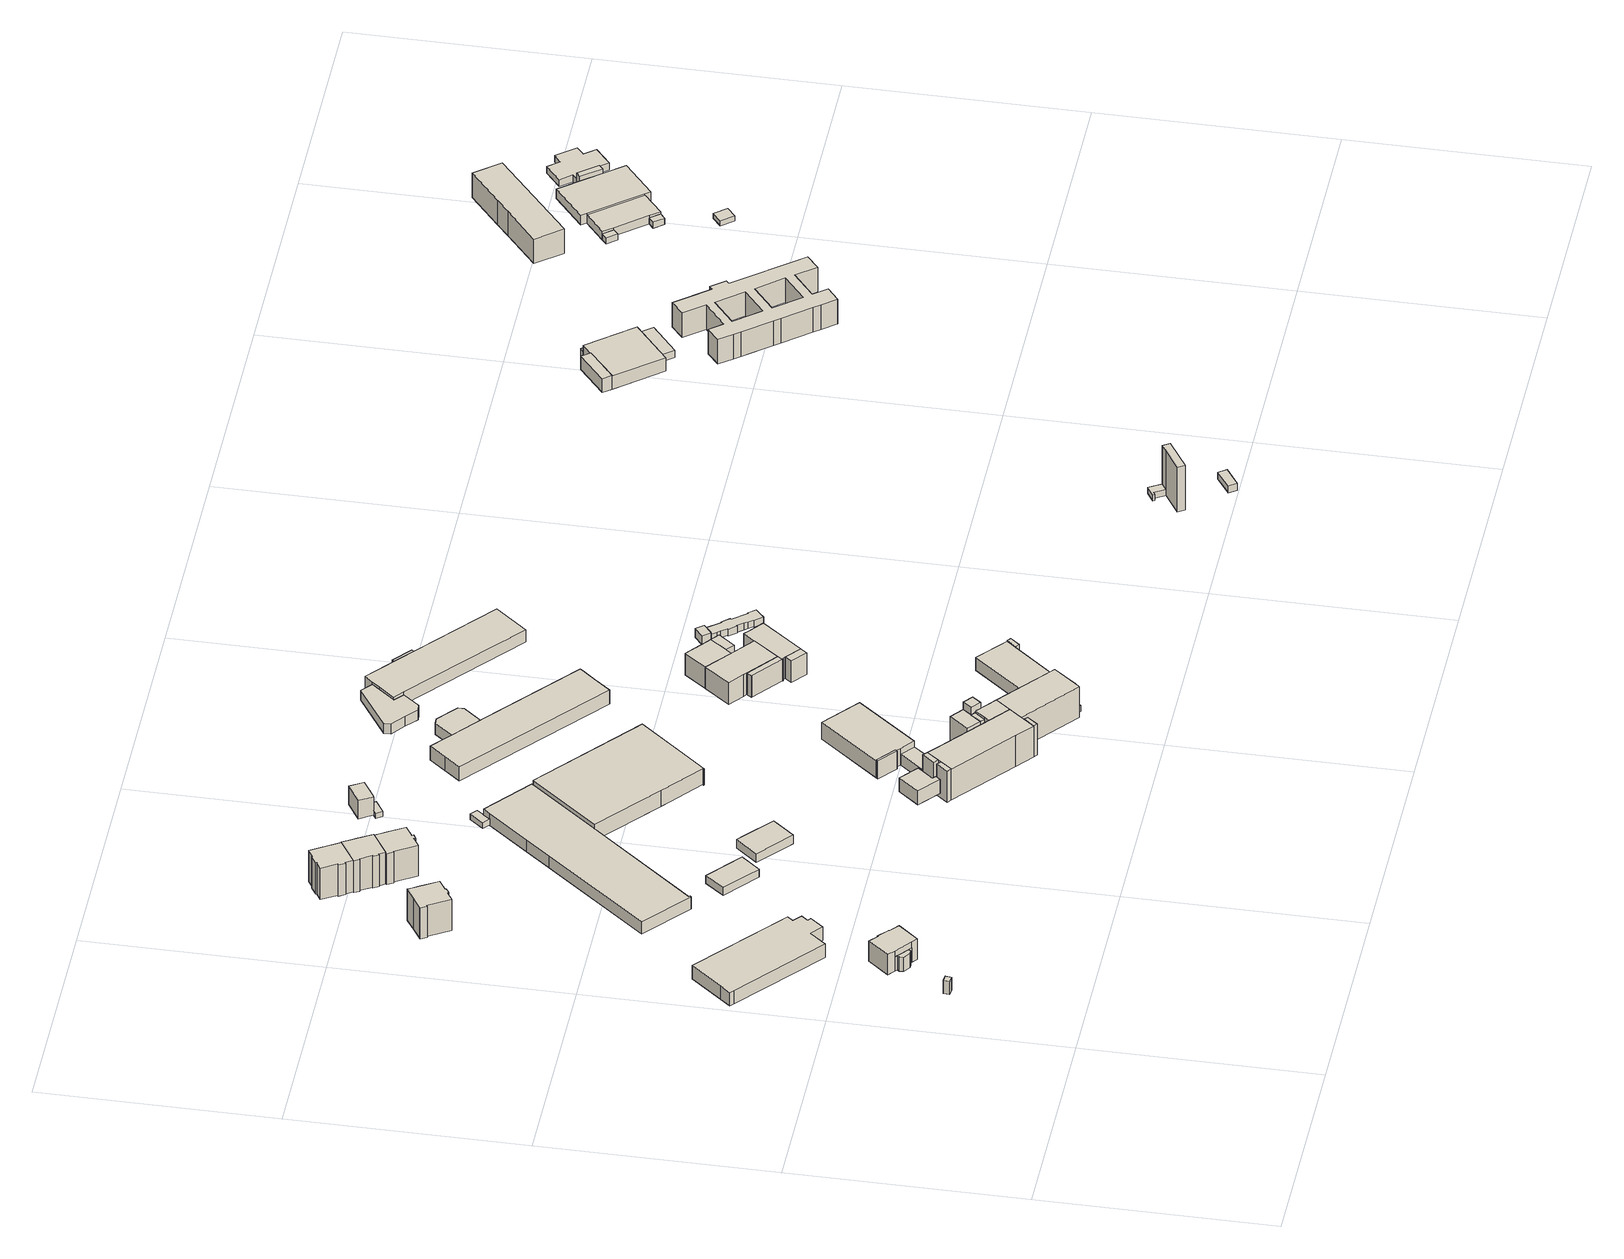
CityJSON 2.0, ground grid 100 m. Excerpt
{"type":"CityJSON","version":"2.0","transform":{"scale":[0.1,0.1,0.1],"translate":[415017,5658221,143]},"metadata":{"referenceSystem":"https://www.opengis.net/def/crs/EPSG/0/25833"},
"CityObjects":{
"building1":{"type":"Building","attributes":{"Dachtyp_tdc":"tdcPolyFlatRoof","Gemeindeschluessel":14612000,"Dachneigung":0,"QualitaetDacherkennung":16,"Geometrietyp2DReferenz":"3000","measuredHeight":6.39,"function":"31001_9998","roofType":"1000"},"geometry":[{"type":"Solid","lod":"1","boundaries":[[[[0,1,2,3]],[[4,5,6,7]],[[3,5,4,0]],[[2,6,5,3]],[[1,7,6,2]],[[0,4,7,1]]]]}]},
"building2":{"type":"Building","attributes":{"Gemeindeschluessel":14612000,"Geometrietyp2DReferenz":"3000","function":"31001_9998","roofType":"9999"},"children":["building2-1","building2-2"]},
"building2-1":{"type":"BuildingPart","attributes":{"Dachtyp_tdc":"tdcPolyFlatRoof","Dachneigung":0,"QualitaetDacherkennung":45,"Geometrietyp2DReferenz":"3000","measuredHeight":7.05,"roofType":"1000"},"parents":["building2"],"geometry":[{"type":"Solid","lod":"1","boundaries":[[[[8,9,10,11,12,13,14,15]],[[16,17,18,19,20,21,22,23]],[[15,17,16,8]],[[14,18,17,15]],[[13,19,18,14]],[[12,20,19,13]],[[11,21,20,12]],[[10,22,21,11]],[[9,23,22,10]],[[8,16,23,9]]]]}]},
"building2-2":{"type":"BuildingPart","attributes":{"Dachtyp_tdc":"tdcHipRoof","Dachneigung":48.09,"QualitaetDacherkennung":56,"Geometrietyp2DReferenz":"3000","measuredHeight":13.43,"roofType":"3200"},"parents":["building2"],"geometry":[{"type":"Solid","lod":"1","boundaries":[[[[24,25,26,27,28,29,30,31,32,33,34,35]],[[36,37,38,39,40,41,19,18,42,43,44,45]],[[35,37,36,24]],[[34,38,37,35]],[[33,39,38,34]],[[32,40,39,33]],[[31,41,40,32]],[[30,19,41,31]],[[29,18,19,30]],[[28,42,18,29]],[[27,43,42,28]],[[26,44,43,27]],[[25,45,44,26]],[[24,36,45,25]]]]}]},
"building3":{"type":"Building","attributes":{"Dachtyp_tdc":"tdcPolyFlatRoof","Gemeindeschluessel":14612000,"Dachneigung":5.05,"QualitaetDacherkennung":90,"Geometrietyp2DReferenz":"3000","measuredHeight":7.64,"function":"31001_2000","roofType":"2100"},"geometry":[{"type":"Solid","lod":"1","boundaries":[[[[46,47,48,49,50,51,52,53,54,55,56,57]],[[58,59,60,61,62,63,64,65,66,67,68,69]],[[57,59,58,46]],[[56,60,59,57]],[[55,61,60,56]],[[54,62,61,55]],[[53,63,62,54]],[[52,64,63,53]],[[51,65,64,52]],[[50,66,65,51]],[[49,67,66,50]],[[48,68,67,49]],[[47,69,68,48]],[[46,58,69,47]]]]}]},
"building4":{"type":"Building","attributes":{"Dachtyp_tdc":"tdcFreeFormRoof","Gemeindeschluessel":14612000,"Dachneigung":43.77,"QualitaetDacherkennung":58,"Geometrietyp2DReferenz":"3000","measuredHeight":18.74,"function":"31001_9998","roofType":"5000"},"geometry":[{"type":"Solid","lod":"1","boundaries":[[[[70,71,72,73,74,75,76,77,78,79,80,81,82,83,84]],[[85,86,87,88,89,90,91,92,93,94,95,96,97,98,99]],[[84,86,85,70]],[[83,87,86,84]],[[82,88,87,83]],[[81,89,88,82]],[[80,90,89,81]],[[79,91,90,80]],[[78,92,91,79]],[[77,93,92,78]],[[76,94,93,77]],[[75,95,94,76]],[[74,96,95,75]],[[73,97,96,74]],[[72,98,97,73]],[[71,99,98,72]],[[70,85,99,71]]]]}]},
"building5":{"type":"Building","attributes":{"Dachtyp_tdc":"tdcPolyFlatRoof","Gemeindeschluessel":14612000,"Dachneigung":0,"QualitaetDacherkennung":76,"Geometrietyp2DReferenz":"3000","measuredHeight":3.96,"function":"31001_2000","roofType":"1000"},"geometry":[{"type":"Solid","lod":"1","boundaries":[[[[100,101,102,103]],[[104,105,106,107]],[[103,105,104,100]],[[102,106,105,103]],[[101,107,106,102]],[[100,104,107,101]]]]}]},
"building6":{"type":"Building","attributes":{"Dachtyp_tdc":"tdcFreeFormRoof","Gemeindeschluessel":14612000,"Dachneigung":44.16,"QualitaetDacherkennung":63,"Geometrietyp2DReferenz":"3000","measuredHeight":18.81,"function":"31001_9998","roofType":"5000"},"geometry":[{"type":"Solid","lod":"1","boundaries":[[[[108,109,110,111,112,113,114,115,116,117,118,119,120]],[[121,122,123,124,125,126,127,128,129,130,131,132,133]],[[120,122,121,108]],[[119,123,122,120]],[[118,124,123,119]],[[117,125,124,118]],[[116,126,125,117]],[[115,127,126,116]],[[114,128,127,115]],[[113,129,128,114]],[[112,130,129,113]],[[111,131,130,112]],[[110,132,131,111]],[[109,133,132,110]],[[108,121,133,109]]]]}]},
"building7":{"type":"Building","attributes":{"Dachtyp_tdc":"tdcFreeFormRoof","Gemeindeschluessel":14612000,"Dachneigung":42.45,"QualitaetDacherkennung":50,"Geometrietyp2DReferenz":"3000","measuredHeight":18.83,"function":"31001_9998","roofType":"5000"},"geometry":[{"type":"Solid","lod":"1","boundaries":[[[[134,135,136,137,138,139,140,141,142,143,144,145,146,147,148]],[[149,150,151,152,153,154,132,131,130,155,156,157,158,159,160]],[[148,150,149,134]],[[147,151,150,148]],[[146,152,151,147]],[[145,153,152,146]],[[144,154,153,145]],[[143,132,154,144]],[[142,131,132,143]],[[141,130,131,142]],[[140,155,130,141]],[[139,156,155,140]],[[138,157,156,139]],[[137,158,157,138]],[[136,159,158,137]],[[135,160,159,136]],[[134,149,160,135]]]]}]},
"building8":{"type":"Building","attributes":{"Dachtyp_tdc":"tdcHipAndGableRoof","Gemeindeschluessel":14612000,"Dachneigung":45.05,"QualitaetDacherkennung":59,"Geometrietyp2DReferenz":"3000","measuredHeight":18.77,"function":"31001_9998","roofType":"5000"},"geometry":[{"type":"Solid","lod":"1","boundaries":[[[[161,162,163,164,165,166,167,168,169,170,171,172,173,174,175]],[[176,177,178,179,180,181,182,183,184,185,186,187,188,189,190]],[[175,177,176,161]],[[174,178,177,175]],[[173,179,178,174]],[[172,180,179,173]],[[171,181,180,172]],[[170,182,181,171]],[[169,183,182,170]],[[168,184,183,169]],[[167,185,184,168]],[[166,186,185,167]],[[165,187,186,166]],[[164,188,187,165]],[[163,189,188,164]],[[162,190,189,163]],[[161,176,190,162]]]]}]},
"building9":{"type":"Building","attributes":{"Dachtyp_tdc":"tdcPolyFlatRoof","Gemeindeschluessel":14612000,"Dachneigung":0,"QualitaetDacherkennung":48,"Geometrietyp2DReferenz":"3000","measuredHeight":6.03,"function":"31001_2000","roofType":"1000"},"geometry":[{"type":"Solid","lod":"1","boundaries":[[[[191,192,193,194,195,196,197,198,199,200,201]],[[202,203,204,205,206,207,208,209,210,211,212]],[[201,203,202,191]],[[200,204,203,201]],[[199,205,204,200]],[[198,206,205,199]],[[197,207,206,198]],[[196,208,207,197]],[[195,209,208,196]],[[194,210,209,195]],[[193,211,210,194]],[[192,212,211,193]],[[191,202,212,192]]]]}]},
"building10":{"type":"Building","attributes":{"Dachtyp_tdc":"tdcPolyFlatRoof","Gemeindeschluessel":14612000,"Dachneigung":0,"QualitaetDacherkennung":58,"Geometrietyp2DReferenz":"3000","measuredHeight":4.24,"function":"31001_2000","roofType":"1000"},"geometry":[{"type":"Solid","lod":"1","boundaries":[[[[213,214,215,216,217,218]],[[219,220,221,222,223,224]],[[218,220,219,213]],[[217,221,220,218]],[[216,222,221,217]],[[215,223,222,216]],[[214,224,223,215]],[[213,219,224,214]]]]}]},
"building11":{"type":"Building","attributes":{"Dachtyp_tdc":"tdcPolyFlatRoof","Gemeindeschluessel":14612000,"Dachneigung":4.03,"QualitaetDacherkennung":62,"Geometrietyp2DReferenz":"3000","measuredHeight":2.98,"function":"31001_2000","roofType":"2100"},"geometry":[{"type":"Solid","lod":"1","boundaries":[[[[225,226,227,228,229]],[[230,231,232,233,234]],[[229,231,230,225]],[[228,232,231,229]],[[227,233,232,228]],[[226,234,233,227]],[[225,230,234,226]]]]}]},
"building12":{"type":"Building","attributes":{"name":"Förderzentrum Prof. Dr. Rainer Fetscher","Dachtyp_tdc":"tdcPolyFlatRoof","Gemeindeschluessel":14612000,"Dachneigung":0,"QualitaetDacherkennung":78,"Geometrietyp2DReferenz":"3000","measuredHeight":6.88,"function":"31001_3021","roofType":"1000"},"geometry":[{"type":"Solid","lod":"1","boundaries":[[[[235,236,237,238,239,240,241]],[[242,243,244,245,246,247,248]],[[241,243,242,235]],[[240,244,243,241]],[[239,245,244,240]],[[238,246,245,239]],[[237,247,246,238]],[[236,248,247,237]],[[235,242,248,236]]]]}]},
"building13":{"type":"Building","attributes":{"Dachtyp_tdc":"tdcPolyFlatRoof","Gemeindeschluessel":14612000,"Dachneigung":0,"QualitaetDacherkennung":62,"Geometrietyp2DReferenz":"3000","measuredHeight":2.46,"function":"31001_9998","roofType":"1000"},"geometry":[{"type":"Solid","lod":"1","boundaries":[[[[249,250,251,252,253,254]],[[255,256,257,258,259,260]],[[254,256,255,249]],[[253,257,256,254]],[[252,258,257,253]],[[251,259,258,252]],[[250,260,259,251]],[[249,255,260,250]]]]}]},
"building14":{"type":"Building","attributes":{"Dachtyp_tdc":"tdcPolyFlatRoof","Gemeindeschluessel":14612000,"Dachneigung":0,"QualitaetDacherkennung":47,"Geometrietyp2DReferenz":"3000","measuredHeight":9.12,"function":"31001_9998","roofType":"1000"},"geometry":[{"type":"Solid","lod":"1","boundaries":[[[[261,262,263,264,265,266]],[[267,268,269,270,271,272]],[[266,268,267,261]],[[265,269,268,266]],[[264,270,269,265]],[[263,271,270,264]],[[262,272,271,263]],[[261,267,272,262]]]]}]},
"building15":{"type":"Building","attributes":{"Dachtyp_tdc":"tdcPolyFlatRoof","Gemeindeschluessel":14612000,"Dachneigung":0,"QualitaetDacherkennung":43,"Geometrietyp2DReferenz":"3000","measuredHeight":7.88,"function":"31001_2000","roofType":"1000"},"geometry":[{"type":"Solid","lod":"1","boundaries":[[[[273,274,275,276,277,278,279]],[[280,281,282,283,284,285,286]],[[279,281,280,273]],[[278,282,281,279]],[[277,283,282,278]],[[276,284,283,277]],[[275,285,284,276]],[[274,286,285,275]],[[273,280,286,274]]]]}]},
"building16":{"type":"Building","attributes":{"name":"Förderzentrum Prof. Dr. Rainer Fetscher","Gemeindeschluessel":14612000,"Geometrietyp2DReferenz":"3000","function":"31001_3021","roofType":"9999"},"children":["building16-1","building16-2","building16-3","building16-4","building16-5","building16-6","building16-7","building16-8"]},
"building16-1":{"type":"BuildingPart","attributes":{"Dachtyp_tdc":"tdcPolyFlatRoof","Dachneigung":0,"QualitaetDacherkennung":50,"Geometrietyp2DReferenz":"3000","measuredHeight":2.82,"roofType":"1000"},"parents":["building16"],"geometry":[{"type":"Solid","lod":"1","boundaries":[[[[287,288,289,290,291]],[[292,293,294,295,296]],[[291,293,292,287]],[[290,294,293,291]],[[289,295,294,290]],[[288,296,295,289]],[[287,292,296,288]]]]}]},
"building16-2":{"type":"BuildingPart","attributes":{"Dachtyp_tdc":"tdcPolyFlatRoof","Dachneigung":0,"QualitaetDacherkennung":47,"Geometrietyp2DReferenz":"3000","measuredHeight":15.24,"roofType":"1000"},"parents":["building16"],"geometry":[{"type":"Solid","lod":"1","boundaries":[[[[297,298,299,300,301,302,303,304,305,306,307]],[[308,309,310,311,312,313,314,315,316,317,318]],[[307,309,308,297]],[[306,310,309,307]],[[305,311,310,306]],[[304,312,311,305]],[[303,313,312,304]],[[302,314,313,303]],[[301,315,314,302]],[[300,316,315,301]],[[299,317,316,300]],[[298,318,317,299]],[[297,308,318,298]]]]}]},
"building16-3":{"type":"BuildingPart","attributes":{"Dachtyp_tdc":"tdcPolyFlatRoof","Dachneigung":5.94,"QualitaetDacherkennung":32,"Geometrietyp2DReferenz":"3000","measuredHeight":15.71,"roofType":"2100"},"parents":["building16"],"geometry":[{"type":"Solid","lod":"1","boundaries":[[[[319,320,321,322,323]],[[314,324,325,326,315]],[[323,324,314,319]],[[322,325,324,323]],[[321,326,325,322]],[[320,315,326,321]],[[319,314,315,320]]]]}]},
"building16-4":{"type":"BuildingPart","attributes":{"Dachtyp_tdc":"tdcPolyFlatRoof","Dachneigung":5.33,"QualitaetDacherkennung":60,"Geometrietyp2DReferenz":"3000","measuredHeight":15.66,"roofType":"2100"},"parents":["building16"],"geometry":[{"type":"Solid","lod":"1","boundaries":[[[[299,298,327,328,329,330]],[[317,331,332,333,334,318]],[[330,331,317,299]],[[329,332,331,330]],[[328,333,332,329]],[[327,334,333,328]],[[298,318,334,327]],[[299,317,318,298]]]]}]},
"building16-5":{"type":"BuildingPart","attributes":{"Dachtyp_tdc":"tdcPolyFlatRoof","Dachneigung":6.41,"QualitaetDacherkennung":51,"Geometrietyp2DReferenz":"3000","measuredHeight":15.61,"roofType":"2100"},"parents":["building16"],"geometry":[{"type":"Solid","lod":"1","boundaries":[[[[335,336,337,338]],[[339,313,312,340]],[[338,313,339,335]],[[337,312,313,338]],[[336,340,312,337]],[[335,339,340,336]]]]}]},
"building16-6":{"type":"BuildingPart","attributes":{"Dachtyp_tdc":"tdcPolyFlatRoof","Dachneigung":5.93,"QualitaetDacherkennung":62,"Geometrietyp2DReferenz":"3000","measuredHeight":15.67,"roofType":"2100"},"parents":["building16"],"geometry":[{"type":"Solid","lod":"1","boundaries":[[[[341,342,343,344]],[[309,345,346,310]],[[344,345,309,341]],[[343,346,345,344]],[[342,310,346,343]],[[341,309,310,342]]]]}]},
"building16-7":{"type":"BuildingPart","attributes":{"Dachtyp_tdc":"tdcPolyFlatRoof","Dachneigung":0,"QualitaetDacherkennung":40,"Geometrietyp2DReferenz":"3000","measuredHeight":14.4,"roofType":"1000"},"parents":["building16"],"geometry":[{"type":"Solid","lod":"1","boundaries":[[[[347,348,349,350]],[[331,351,352,332]],[[350,351,331,347]],[[349,352,351,350]],[[348,332,352,349]],[[347,331,332,348]]]]}]},
"building16-8":{"type":"BuildingPart","attributes":{"Dachtyp_tdc":"tdcPolyFlatRoof","Dachneigung":0,"QualitaetDacherkennung":47,"Geometrietyp2DReferenz":"3000","measuredHeight":15.29,"roofType":"1000"},"parents":["building16"],"geometry":[{"type":"Solid","lod":"1","boundaries":[[[[353,354,327,297,355,356]],[[294,357,308,334,358,295]],[[355,357,294,356]],[[297,308,357,355]],[[327,334,308,297]],[[354,358,334,327]],[[353,295,358,354]],[[356,294,295,353]]]]}]},
"building17":{"type":"Building","attributes":{"Gemeindeschluessel":14612000,"Geometrietyp2DReferenz":"3000","function":"31001_3211","roofType":"9999"},"children":["building17-1","building17-2","building17-3"]},
"building17-1":{"type":"BuildingPart","attributes":{"Dachtyp_tdc":"tdcPolyFlatRoof","Dachneigung":0,"QualitaetDacherkennung":54,"Geometrietyp2DReferenz":"3000","measuredHeight":8.3,"roofType":"1000"},"parents":["building17"],"geometry":[{"type":"Solid","lod":"1","boundaries":[[[[359,360,361,362,363,364]],[[365,366,367,368,369,370]],[[364,366,365,359]],[[363,367,366,364]],[[362,368,367,363]],[[361,369,368,362]],[[360,370,369,361]],[[359,365,370,360]]]]}]},
"building17-2":{"type":"BuildingPart","attributes":{"Dachtyp_tdc":"tdcFreeFormRoof","Dachneigung":66.31,"QualitaetDacherkennung":28,"Geometrietyp2DReferenz":"3000","measuredHeight":9.45,"roofType":"5000"},"parents":["building17"],"geometry":[{"type":"Solid","lod":"1","boundaries":[[[[371,372,373,374]],[[368,375,376,369]],[[374,375,368,371]],[[373,376,375,374]],[[372,369,376,373]],[[371,368,369,372]]]]}]},
"building17-3":{"type":"BuildingPart","attributes":{"Dachtyp_tdc":"tdcPolyFlatRoof","Dachneigung":3.56,"QualitaetDacherkennung":82,"Geometrietyp2DReferenz":"3000","measuredHeight":5.69,"roofType":"2100"},"parents":["building17"],"geometry":[{"type":"Solid","lod":"1","boundaries":[[[[377,378,379,380]],[[381,382,367,366]],[[380,382,381,377]],[[379,367,382,380]],[[378,366,367,379]],[[377,381,366,378]]]]}]},
"building18":{"type":"Building","attributes":{"name":"Förderzentrum Prof. Dr. Rainer Fetscher","Gemeindeschluessel":14612000,"Geometrietyp2DReferenz":"3000","function":"31001_3021","roofType":"9999"},"children":["building18-1","building18-2"]},
"building18-1":{"type":"BuildingPart","attributes":{"Dachtyp_tdc":"tdcPolyFlatRoof","Dachneigung":0,"QualitaetDacherkennung":69,"Geometrietyp2DReferenz":"3000","measuredHeight":13.92,"roofType":"1000"},"parents":["building18"],"geometry":[{"type":"Solid","lod":"1","boundaries":[[[[383,384,385,386,387]],[[388,389,390,391,392]],[[387,389,388,383]],[[386,390,389,387]],[[385,391,390,386]],[[384,392,391,385]],[[383,388,392,384]]]]}]},
"building18-2":{"type":"BuildingPart","attributes":{"Dachtyp_tdc":"tdcPolyFlatRoof","Dachneigung":0,"QualitaetDacherkennung":48,"Geometrietyp2DReferenz":"3000","measuredHeight":17.65,"roofType":"1000"},"parents":["building18"],"geometry":[{"type":"Solid","lod":"1","boundaries":[[[[393,394,395,396]],[[397,398,392,391]],[[396,398,397,393]],[[395,392,398,396]],[[394,391,392,395]],[[393,397,391,394]]]]}]},
"building19":{"type":"Building","attributes":{"Gemeindeschluessel":14612000,"Geometrietyp2DReferenz":"3000","function":"31001_2000","roofType":"9999"},"children":["building19-1","building19-2"]},
"building19-1":{"type":"BuildingPart","attributes":{"Dachtyp_tdc":"tdcPolyFlatRoof","Dachneigung":0,"QualitaetDacherkennung":52,"Geometrietyp2DReferenz":"3000","measuredHeight":5.24,"roofType":"1000"},"parents":["building19"],"geometry":[{"type":"Solid","lod":"1","boundaries":[[[[399,400,401,402,403,404]],[[405,406,407,408,409,410]],[[403,406,405,404]],[[402,407,406,403]],[[401,408,407,402]],[[400,409,408,401]],[[399,410,409,400]],[[404,405,410,399]]]]}]},
"building19-2":{"type":"BuildingPart","attributes":{"Dachtyp_tdc":"tdcGableRoof","Dachneigung":13.86,"QualitaetDacherkennung":88,"Geometrietyp2DReferenz":"3000","measuredHeight":8.01,"roofType":"3100"},"parents":["building19"],"geometry":[{"type":"Solid","lod":"1","boundaries":[[[[411,412,413,414,415,416,417,418,419]],[[420,421,405,410,422,423,424,425,426]],[[418,421,420,419]],[[417,405,421,418]],[[416,410,405,417]],[[415,422,410,416]],[[414,423,422,415]],[[413,424,423,414]],[[412,425,424,413]],[[411,426,425,412]],[[419,420,426,411]]]]}]},
"building20":{"type":"Building","attributes":{"name":"Förderzentrum Prof. Dr. Rainer Fetscher","Dachtyp_tdc":"tdcPolyFlatRoof","Gemeindeschluessel":14612000,"Dachneigung":0,"QualitaetDacherkennung":63,"Geometrietyp2DReferenz":"3000","measuredHeight":5.69,"function":"31001_3021","roofType":"1000"},"geometry":[{"type":"Solid","lod":"1","boundaries":[[[[427,428,429,430,431]],[[432,433,434,435,436]],[[431,433,432,427]],[[430,434,433,431]],[[429,435,434,430]],[[428,436,435,429]],[[427,432,436,428]]]]}]},
"building21":{"type":"Building","attributes":{"Dachtyp_tdc":"tdcPolyFlatRoof","Gemeindeschluessel":14612000,"Dachneigung":0,"QualitaetDacherkennung":66,"Geometrietyp2DReferenz":"3000","measuredHeight":4.89,"function":"31001_2000","roofType":"1000"},"geometry":[{"type":"Solid","lod":"1","boundaries":[[[[437,438,439,440,441,442,443,444,445]],[[446,447,448,449,450,451,452,453,454]],[[445,447,446,437]],[[444,448,447,445]],[[443,449,448,444]],[[442,450,449,443]],[[441,451,450,442]],[[440,452,451,441]],[[439,453,452,440]],[[438,454,453,439]],[[437,446,454,438]]]]}]},
"building22":{"type":"Building","attributes":{"name":"Förderzentrum Prof. Dr. Rainer Fetscher","Gemeindeschluessel":14612000,"Geometrietyp2DReferenz":"3000","function":"31001_3021","roofType":"9999"},"children":["building22-1","building22-2","building22-3"]},
"building22-1":{"type":"BuildingPart","attributes":{"Dachtyp_tdc":"tdcFreeFormRoof","Dachneigung":67.84,"QualitaetDacherkennung":38,"Geometrietyp2DReferenz":"3000","measuredHeight":7.61,"roofType":"5000"},"parents":["building22"],"geometry":[{"type":"Solid","lod":"1","boundaries":[[[[455,456,457,458,459,460]],[[461,462,463,464,465,466]],[[460,462,461,455]],[[459,463,462,460]],[[458,464,463,459]],[[457,465,464,458]],[[456,466,465,457]],[[455,461,466,456]]]]}]},
"building22-2":{"type":"BuildingPart","attributes":{"Dachtyp_tdc":"tdcPolyFlatRoof","Dachneigung":0,"QualitaetDacherkennung":81,"Geometrietyp2DReferenz":"3000","measuredHeight":6.39,"roofType":"1000"},"parents":["building22"],"geometry":[{"type":"Solid","lod":"1","boundaries":[[[[467,468,469,470,471,472]],[[473,474,475,476,465,464]],[[472,474,473,467]],[[471,475,474,472]],[[470,476,475,471]],[[469,465,476,470]],[[468,464,465,469]],[[467,473,464,468]]]]}]},
"building22-3":{"type":"BuildingPart","attributes":{"Dachtyp_tdc":"tdcPolyFlatRoof","Dachneigung":16.44,"QualitaetDacherkennung":42,"Geometrietyp2DReferenz":"3000","measuredHeight":7.08,"roofType":"2100"},"parents":["building22"],"geometry":[{"type":"Solid","lod":"1","boundaries":[[[[477,478,479,480]],[[475,481,482,476]],[[480,481,475,477]],[[479,482,481,480]],[[478,476,482,479]],[[477,475,476,478]]]]}]},
"building23":{"type":"Building","attributes":{"Gemeindeschluessel":14612000,"Geometrietyp2DReferenz":"3000","function":"31001_9998","roofType":"9999"},"children":["building23-1","building23-2","building23-3","building23-4","building23-5","building23-6"]},
"building23-1":{"type":"BuildingPart","attributes":{"Dachtyp_tdc":"tdcPolyFlatRoof","Dachneigung":0,"QualitaetDacherkennung":72,"Geometrietyp2DReferenz":"3000","measuredHeight":10.73,"roofType":"1000"},"parents":["building23"],"geometry":[{"type":"Solid","lod":"1","boundaries":[[[[483,484,485,486,487,488,489]],[[490,491,492,493,494,495,496]],[[489,491,490,483]],[[488,492,491,489]],[[487,493,492,488]],[[486,494,493,487]],[[485,495,494,486]],[[484,496,495,485]],[[483,490,496,484]]]]}]},
"building23-2":{"type":"BuildingPart","attributes":{"Dachtyp_tdc":"tdcPolyFlatRoof","Dachneigung":0,"QualitaetDacherkennung":73,"Geometrietyp2DReferenz":"3000","measuredHeight":10.83,"roofType":"1000"},"parents":["building23"],"geometry":[{"type":"Solid","lod":"1","boundaries":[[[[497,498,499,500,501]],[[495,494,502,503,504]],[[501,494,495,497]],[[500,502,494,501]],[[499,503,502,500]],[[498,504,503,499]],[[497,495,504,498]]]]}]},
"building23-3":{"type":"BuildingPart","attributes":{"Dachtyp_tdc":"tdcPolyFlatRoof","Dachneigung":0,"QualitaetDacherkennung":77,"Geometrietyp2DReferenz":"3000","measuredHeight":10.71,"roofType":"1000"},"parents":["building23"],"geometry":[{"type":"Solid","lod":"1","boundaries":[[[[505,489,488,506,507,508,509,510]],[[511,512,513,514,515,516,492,491]],[[510,512,511,505]],[[509,513,512,510]],[[508,514,513,509]],[[507,515,514,508]],[[506,516,515,507]],[[488,492,516,506]],[[489,491,492,488]],[[505,511,491,489]]]]}]},
"building23-4":{"type":"BuildingPart","attributes":{"Dachtyp_tdc":"tdcPolyFlatRoof","Dachneigung":0,"QualitaetDacherkennung":65,"Geometrietyp2DReferenz":"3000","measuredHeight":10.72,"roofType":"1000"},"parents":["building23"],"geometry":[{"type":"Solid","lod":"1","boundaries":[[[[517,518,519,520]],[[521,522,523,524]],[[520,522,521,517]],[[519,523,522,520]],[[518,524,523,519]],[[517,521,524,518]]]]}]},
"building23-5":{"type":"BuildingPart","attributes":{"Dachtyp_tdc":"tdcPolyFlatRoof","Dachneigung":0,"QualitaetDacherkennung":69,"Geometrietyp2DReferenz":"3000","measuredHeight":10.79,"roofType":"1000"},"parents":["building23"],"geometry":[{"type":"Solid","lod":"1","boundaries":[[[[525,526,527,528]],[[529,516,515,530]],[[528,516,529,525]],[[527,515,516,528]],[[526,530,515,527]],[[525,529,530,526]]]]}]},
"building23-6":{"type":"BuildingPart","attributes":{"Dachtyp_tdc":"tdcPolyFlatRoof","Dachneigung":0,"QualitaetDacherkennung":82,"Geometrietyp2DReferenz":"3000","measuredHeight":10.71,"roofType":"1000"},"parents":["building23"],"geometry":[{"type":"Solid","lod":"1","boundaries":[[[[520,531,532,533,534,487,486,535,536,537,517]],[[522,521,538,539,502,494,493,540,541,542,543]],[[517,521,522,520]],[[537,538,521,517]],[[536,539,538,537]],[[535,502,539,536]],[[486,494,502,535]],[[487,493,494,486]],[[534,540,493,487]],[[533,541,540,534]],[[532,542,541,533]],[[531,543,542,532]],[[520,522,543,531]]]]}]},
"building24":{"type":"Building","attributes":{"Gemeindeschluessel":14612000,"Geometrietyp2DReferenz":"3000","function":"31001_2000","roofType":"9999"},"children":["building24-1","building24-2"]},
"building24-1":{"type":"BuildingPart","attributes":{"Dachtyp_tdc":"tdcGableRoof","Dachneigung":13.82,"QualitaetDacherkennung":94,"Geometrietyp2DReferenz":"3000","measuredHeight":7.18,"roofType":"3100"},"parents":["building24"],"geometry":[{"type":"Solid","lod":"1","boundaries":[[[[544,545,546,547,548,549,550,551,552,553]],[[554,555,556,557,558,559,560,561,562,563]],[[552,555,554,553]],[[551,556,555,552]],[[550,557,556,551]],[[549,558,557,550]],[[548,559,558,549]],[[547,560,559,548]],[[546,561,560,547]],[[545,562,561,546]],[[544,563,562,545]],[[553,554,563,544]]]]}]},
"building24-2":{"type":"BuildingPart","attributes":{"Dachtyp_tdc":"tdcPolyFlatRoof","Dachneigung":9.03,"QualitaetDacherkennung":68,"Geometrietyp2DReferenz":"3000","measuredHeight":3.48,"roofType":"2100"},"parents":["building24"],"geometry":[{"type":"Solid","lod":"1","boundaries":[[[[564,565,566,567]],[[554,568,569,555]],[[567,568,554,564]],[[566,569,568,567]],[[565,555,569,566]],[[564,554,555,565]]]]}]},
"building25":{"type":"Building","attributes":{"Gemeindeschluessel":14612000,"Geometrietyp2DReferenz":"3000","function":"31001_9998","roofType":"9999"},"children":["building25-1","building25-2"]},
"building25-1":{"type":"BuildingPart","attributes":{"Dachtyp_tdc":"tdcHipRoof","Dachneigung":29.85,"QualitaetDacherkennung":73,"Geometrietyp2DReferenz":"3000","measuredHeight":5.02,"roofType":"3200"},"parents":["building25"],"geometry":[{"type":"Solid","lod":"1","boundaries":[[[[570,571,572,573,574,575,576]],[[577,578,579,580,581,582,583]],[[575,578,577,576]],[[574,579,578,575]],[[573,580,579,574]],[[572,581,580,573]],[[571,582,581,572]],[[570,583,582,571]],[[576,577,583,570]]]]}]},
"building25-2":{"type":"BuildingPart","attributes":{"Dachtyp_tdc":"tdcGableRoof","Dachneigung":16.16,"QualitaetDacherkennung":50,"Geometrietyp2DReferenz":"3000","measuredHeight":3.73,"roofType":"3100"},"parents":["building25"],"geometry":[{"type":"Solid","lod":"1","boundaries":[[[[584,585,586,587,588,589,590,591,592,593,594,595,596,597,598,599,600,601,602,603,604,605]],[[606,607,608,609,610,611,612,613,614,577,615,583,616,617,618,619,620,621,622,623,624,625]],[[605,607,606,584]],[[604,608,607,605]],[[603,609,608,604]],[[602,610,609,603]],[[601,611,610,602]],[[600,612,611,601]],[[599,613,612,600]],[[598,614,613,599]],[[597,577,614,598]],[[596,615,577,597]],[[595,583,615,596]],[[594,616,583,595]],[[593,617,616,594]],[[592,618,617,593]],[[591,619,618,592]],[[590,620,619,591]],[[589,621,620,590]],[[588,622,621,589]],[[587,623,622,588]],[[586,624,623,587]],[[585,625,624,586]],[[584,606,625,585]]]]}]},
"building26":{"type":"Building","attributes":{"Dachtyp_tdc":"tdcFreeFormRoof","Gemeindeschluessel":14612000,"Dachneigung":69.02,"QualitaetDacherkennung":3,"Geometrietyp2DReferenz":"3000","measuredHeight":24.39,"function":"31001_9998","roofType":"5000"},"geometry":[{"type":"Solid","lod":"1","boundaries":[[[[626,627,628,629,630]],[[631,632,633,634,635]],[[630,632,631,626]],[[629,633,632,630]],[[628,634,633,629]],[[627,635,634,628]],[[626,631,635,627]]]]}]},
"building27":{"type":"Building","attributes":{"Dachtyp_tdc":"tdcFreeFormRoof","Gemeindeschluessel":14612000,"Dachneigung":12.99,"QualitaetDacherkennung":71,"Geometrietyp2DReferenz":"3000","measuredHeight":3.42,"function":"31001_9998","roofType":"5000"},"geometry":[{"type":"Solid","lod":"1","boundaries":[[[[636,637,638,639,640,641]],[[642,643,644,645,631,635]],[[641,643,642,636]],[[640,644,643,641]],[[639,645,644,640]],[[638,631,645,639]],[[637,635,631,638]],[[636,642,635,637]]]]}]},
"building28":{"type":"Building","attributes":{"Dachtyp_tdc":"tdcFreeFormRoof","Gemeindeschluessel":14612000,"Dachneigung":59.17,"QualitaetDacherkennung":36,"Geometrietyp2DReferenz":"3000","measuredHeight":5.08,"function":"31001_9998","roofType":"5000"},"geometry":[{"type":"Solid","lod":"1","boundaries":[[[[646,647,648,649]],[[650,651,652,653]],[[649,651,650,646]],[[648,652,651,649]],[[647,653,652,648]],[[646,650,653,647]]]]}]},
"building29":{"type":"Building","attributes":{"Gemeindeschluessel":14612000,"Geometrietyp2DReferenz":"3000","function":"31001_3211","roofType":"9999"},"children":["building29-1","building29-2","building29-3","building29-4"]},
"building29-1":{"type":"BuildingPart","attributes":{"Dachtyp_tdc":"tdcPolyFlatRoof","Dachneigung":5.85,"QualitaetDacherkennung":70,"Geometrietyp2DReferenz":"3000","measuredHeight":3.95,"roofType":"2100"},"parents":["building29"],"geometry":[{"type":"Solid","lod":"1","boundaries":[[[[654,655,656,657]],[[658,659,660,661]],[[657,659,658,654]],[[656,660,659,657]],[[655,661,660,656]],[[654,658,661,655]]]]}]},
"building29-2":{"type":"BuildingPart","attributes":{"Dachtyp_tdc":"tdcGableRoof","Dachneigung":10.19,"QualitaetDacherkennung":41,"Geometrietyp2DReferenz":"3000","measuredHeight":7.8,"roofType":"3100"},"parents":["building29"],"geometry":[{"type":"Solid","lod":"1","boundaries":[[[[662,663,664,665]],[[666,667,668,660]],[[665,667,666,662]],[[664,668,667,665]],[[663,660,668,664]],[[662,666,660,663]]]]}]},
"building29-3":{"type":"BuildingPart","attributes":{"Dachtyp_tdc":"tdcPolyFlatRoof","Dachneigung":7.98,"QualitaetDacherkennung":55,"Geometrietyp2DReferenz":"3000","measuredHeight":7.15,"roofType":"2100"},"parents":["building29"],"geometry":[{"type":"Solid","lod":"1","boundaries":[[[[669,670,671,672,673,674]],[[675,676,677,667,678,679]],[[674,676,675,669]],[[673,677,676,674]],[[672,667,677,673]],[[671,678,667,672]],[[670,679,678,671]],[[669,675,679,670]]]]}]},
"building29-4":{"type":"BuildingPart","attributes":{"Dachtyp_tdc":"tdcPolyFlatRoof","Dachneigung":5.76,"QualitaetDacherkennung":69,"Geometrietyp2DReferenz":"3000","measuredHeight":3.41,"roofType":"2100"},"parents":["building29"],"geometry":[{"type":"Solid","lod":"1","boundaries":[[[[680,681,682,683]],[[684,685,668,686]],[[683,685,684,680]],[[682,668,685,683]],[[681,686,668,682]],[[680,684,686,681]]]]}]},
"building30":{"type":"Building","attributes":{"name":"Förderzentrum Sprache Dresden","Dachtyp_tdc":"tdcPolyFlatRoof","Gemeindeschluessel":14612000,"Dachneigung":0,"QualitaetDacherkennung":12,"Geometrietyp2DReferenz":"3000","measuredHeight":12.08,"function":"31001_3021","roofType":"1000"},"geometry":[{"type":"Solid","lod":"1","boundaries":[[[[687,688,689,690,691,692,693,694,695,696,697,698,699,700,701,702,703,704,705,706,707,708,709],[710,711,712,713],[714,715,716,717]],[[718,719,720,721,722,723,724,725,726,727,728,729,730,731,732,733,734,735,736,737,738,739,740],[741,742,743,744],[745,746,747,748]],[[709,719,718,687]],[[708,720,719,709]],[[707,721,720,708]],[[706,722,721,707]],[[705,723,722,706]],[[704,724,723,705]],[[703,725,724,704]],[[702,726,725,703]],[[701,727,726,702]],[[700,728,727,701]],[[699,729,728,700]],[[698,730,729,699]],[[697,731,730,698]],[[696,732,731,697]],[[695,733,732,696]],[[694,734,733,695]],[[693,735,734,694]],[[692,736,735,693]],[[691,737,736,692]],[[690,738,737,691]],[[689,739,738,690]],[[688,740,739,689]],[[687,718,740,688]],[[713,742,741,710]],[[712,743,742,713]],[[711,744,743,712]],[[710,741,744,711]],[[717,746,745,714]],[[716,747,746,717]],[[715,748,747,716]],[[714,745,748,715]]]]}]},
"building31":{"type":"Building","attributes":{"Dachtyp_tdc":"tdcPolyFlatRoof","Gemeindeschluessel":14612000,"Dachneigung":0,"QualitaetDacherkennung":66,"Geometrietyp2DReferenz":"3000","measuredHeight":2.47,"function":"31001_9998","roofType":"1000"},"geometry":[{"type":"Solid","lod":"1","boundaries":[[[[749,750,751,752]],[[753,754,755,756]],[[752,754,753,749]],[[751,755,754,752]],[[750,756,755,751]],[[749,753,756,750]]]]}]},
"building32":{"type":"Building","attributes":{"Dachtyp_tdc":"tdcPolyFlatRoof","Gemeindeschluessel":14612000,"Dachneigung":0,"QualitaetDacherkennung":23,"Geometrietyp2DReferenz":"3000","measuredHeight":12.12,"function":"31001_9998","roofType":"1000"},"geometry":[{"type":"Solid","lod":"1","boundaries":[[[[757,758,759,760,761,762]],[[763,764,765,766,767,768]],[[762,764,763,757]],[[761,765,764,762]],[[760,766,765,761]],[[759,767,766,760]],[[758,768,767,759]],[[757,763,768,758]]]]}]},
"building33":{"type":"Building","attributes":{"Gemeindeschluessel":14612000,"Geometrietyp2DReferenz":"3000","function":"31001_9998","roofType":"9999"},"children":["building33-1","building33-2","building33-3","building33-4","building33-5"]},
"building33-1":{"type":"BuildingPart","attributes":{"Dachtyp_tdc":"tdcPolyFlatRoof","Dachneigung":0,"QualitaetDacherkennung":69,"Geometrietyp2DReferenz":"3000","measuredHeight":3,"roofType":"1000"},"parents":["building33"],"geometry":[{"type":"Solid","lod":"1","boundaries":[[[[769,770,771,772]],[[773,774,775,776]],[[772,774,773,769]],[[771,775,774,772]],[[770,776,775,771]],[[769,773,776,770]]]]}]},
"building33-2":{"type":"BuildingPart","attributes":{"Dachtyp_tdc":"tdcPolyFlatRoof","Dachneigung":0,"QualitaetDacherkennung":72,"Geometrietyp2DReferenz":"3000","measuredHeight":3.01,"roofType":"1000"},"parents":["building33"],"geometry":[{"type":"Solid","lod":"1","boundaries":[[[[777,778,779,780]],[[781,782,783,784]],[[780,782,781,777]],[[779,783,782,780]],[[778,784,783,779]],[[777,781,784,778]]]]}]},
"building33-3":{"type":"BuildingPart","attributes":{"Dachtyp_tdc":"tdcPolyFlatRoof","Dachneigung":0,"QualitaetDacherkennung":62,"Geometrietyp2DReferenz":"3000","measuredHeight":4.68,"roofType":"1000"},"parents":["building33"],"geometry":[{"type":"Solid","lod":"1","boundaries":[[[[785,786,787,788,789,790,791,792]],[[793,794,795,796,797,798,799,800]],[[792,794,793,785]],[[791,795,794,792]],[[790,796,795,791]],[[789,797,796,790]],[[788,798,797,789]],[[787,799,798,788]],[[786,800,799,787]],[[785,793,800,786]]]]}]},
"building33-4":{"type":"BuildingPart","attributes":{"Dachtyp_tdc":"tdcHipRoof","Dachneigung":18.36,"QualitaetDacherkennung":25,"Geometrietyp2DReferenz":"3000","measuredHeight":5.62,"roofType":"3200"},"parents":["building33"],"geometry":[{"type":"Solid","lod":"1","boundaries":[[[[801,802,803,804,805,806]],[[776,781,784,793,800,773]],[[806,781,776,801]],[[805,784,781,806]],[[804,793,784,805]],[[803,800,793,804]],[[802,773,800,803]],[[801,776,773,802]]]]}]},
"building33-5":{"type":"BuildingPart","attributes":{"Dachtyp_tdc":"tdcPolyFlatRoof","Dachneigung":0,"QualitaetDacherkennung":69,"Geometrietyp2DReferenz":"3000","measuredHeight":6.94,"roofType":"1000"},"parents":["building33"],"geometry":[{"type":"Solid","lod":"1","boundaries":[[[[807,808,809,810]],[[796,811,812,797]],[[810,811,796,807]],[[809,812,811,810]],[[808,797,812,809]],[[807,796,797,808]]]]}]},
"building34":{"type":"Building","attributes":{"Dachtyp_tdc":"tdcPolyFlatRoof","Gemeindeschluessel":14612000,"Dachneigung":0,"QualitaetDacherkennung":89,"Geometrietyp2DReferenz":"3000","measuredHeight":3.37,"function":"31001_9998","roofType":"1000"},"geometry":[{"type":"Solid","lod":"1","boundaries":[[[[813,814,815,816,817,818,819,820,821,822,823,824]],[[825,826,827,828,829,830,831,832,833,834,835,836]],[[824,826,825,813]],[[823,827,826,824]],[[822,828,827,823]],[[821,829,828,822]],[[820,830,829,821]],[[819,831,830,820]],[[818,832,831,819]],[[817,833,832,818]],[[816,834,833,817]],[[815,835,834,816]],[[814,836,835,815]],[[813,825,836,814]]]]}]}
},
"vertices":[
[260,551,65],[289,549,65],[291,575,65],[262,577,65],[260,551,1],[262,577,1],[291,575,1],[289,549,1],
[356,770,85],[358,753,85],[387,732,85],[402,732,85],[410,742,85],[422,732,85],[355,787,85],[364,779,85],[356,770,15],[364,779,15],[355,787,15],[422,732,15],[410,742,15],[402,732,15],[387,732,15],[358,753,15],
[448,862,115],[437,872,115],[435,869,115],[399,900,115],[325,811,115],[355,787,115],[422,732,115],[445,713,115],[518,800,115],[479,833,115],[481,835,115],[474,840,115],[448,862,15],[474,840,15],[481,835,15],[479,833,15],[518,800,15],[445,713,15],[325,811,15],[399,900,15],[435,869,15],[437,872,15],
[23,1373,88],[384,1071,88],[443,1142,88],[492,1101,88],[538,1156,88],[524,1167,88],[547,1195,88],[512,1224,88],[533,1249,88],[156,1564,88],[43,1429,88],[7,1386,88],[23,1373,22],[7,1386,22],[43,1429,22],[156,1564,22],[533,1249,22],[512,1224,22],[547,1195,22],[524,1167,22],[538,1156,22],[492,1101,22],[443,1142,22],[384,1071,22],
[279,2561,225],[299,2574,225],[296,2578,225],[344,2608,225],[299,2680,225],[287,2699,225],[284,2705,225],[271,2725,225],[217,2690,225],[164,2656,225],[160,2653,225],[175,2627,225],[180,2630,225],[235,2540,225],[275,2565,225],[279,2561,71],[275,2565,71],[235,2540,71],[180,2630,71],[175,2627,71],[160,2653,71],[164,2656,71],[217,2690,71],[271,2725,71],[284,2705,71],[287,2699,71],[299,2680,71],[344,2608,71],[296,2578,71],[299,2574,71],
[690,1534,77],[832,1416,77],[899,1496,77],[755,1615,77],[690,1534,38],[755,1615,38],[899,1496,38],[832,1416,38],
[375,2990,240],[379,2993,240],[398,2963,240],[451,2997,240],[505,3031,240],[432,3148,240],[397,3126,240],[395,3130,240],[357,3106,240],[359,3103,240],[325,3082,240],[364,3019,240],[359,3017,240],[375,2990,85],[359,3017,85],[364,3019,85],[325,3082,85],[359,3103,85],[357,3106,85],[395,3130,85],[397,3126,85],[432,3148,85],[505,3031,85],[451,2997,85],[398,2963,85],[379,2993,85],
[450,2868,242],[454,2871,242],[469,2847,242],[523,2880,242],[577,2913,242],[542,2971,242],[525,2998,242],[505,3031,242],[451,2997,242],[398,2963,242],[393,2961,242],[406,2939,242],[411,2942,242],[440,2894,242],[435,2892,242],[450,2868,85],[435,2892,85],[440,2894,85],[411,2942,85],[406,2939,85],[393,2961,85],[525,2998,85],[542,2971,85],[577,2913,85],[523,2880,85],[469,2847,85],[454,2871,85],
[466,2842,238],[482,2816,238],[486,2818,238],[542,2729,238],[582,2754,238],[586,2747,238],[605,2759,238],[601,2766,238],[650,2796,238],[606,2867,238],[590,2893,238],[577,2913,238],[523,2880,238],[469,2847,238],[470,2844,238],[466,2842,86],[470,2844,86],[469,2847,86],[523,2880,86],[577,2913,86],[590,2893,86],[606,2867,86],[650,2796,86],[601,2766,86],[605,2759,86],[586,2747,86],[582,2754,86],[542,2729,86],[486,2818,86],[482,2816,86],
[582,1648,101],[577,1653,101],[945,2093,101],[1185,2383,101],[1190,2389,101],[996,2548,101],[973,2519,101],[829,2345,101],[743,2241,101],[382,1806,101],[578,1643,101],[582,1648,41],[578,1643,41],[382,1806,41],[743,2241,41],[829,2345,41],[973,2519,41],[996,2548,41],[1190,2389,41],[1185,2383,41],[945,2093,41],[577,1653,41],
[1068,1321,82],[1138,1405,82],[1145,1413,82],[1031,1510,82],[1001,1536,82],[923,1444,82],[1068,1321,39],[923,1444,39],[1001,1536,39],[1031,1510,39],[1145,1413,39],[1138,1405,39],
[973,2519,73],[996,2548,73],[1020,2578,73],[992,2601,73],[944,2542,73],[973,2519,45],[944,2542,45],[992,2601,45],[1020,2578,45],[996,2548,45],
[1516,829,101],[1502,841,101],[1514,854,101],[1558,908,101],[1482,970,101],[1411,883,101],[1500,810,101],[1516,829,33],[1500,810,33],[1411,883,33],[1482,970,33],[1558,908,33],[1514,854,33],[1502,841,33],
[865,2928,137],[924,2965,137],[908,2990,137],[903,2987,137],[867,2965,137],[849,2954,137],[865,2928,112],[849,2954,112],[867,2965,112],[903,2987,112],[908,2990,112],[924,2965,112],
[903,2987,204],[908,2990,204],[953,3018,204],[918,3074,204],[832,3021,204],[867,2965,204],[903,2987,113],[867,2965,113],[832,3021,113],[918,3074,113],[953,3018,113],[908,2990,113],
[1376,1731,124],[1620,2023,124],[1185,2383,124],[945,2093,124],[1209,1875,124],[1376,1737,124],[1373,1733,124],[1376,1731,45],[1373,1733,45],[1376,1737,45],[1209,1875,45],[945,2093,45],[1185,2383,45],[1620,2023,45],
[2250,479,35],[2227,498,35],[2209,476,35],[2132,381,35],[2155,362,35],[2250,479,7],[2155,362,7],[2132,381,7],[2209,476,7],[2227,498,7],
[1879,553,159],[1922,605,159],[1836,674,159],[1635,838,159],[1589,876,159],[1549,826,159],[1537,812,159],[1498,764,159],[1758,552,159],[1831,493,159],[1868,539,159],[1879,553,7],[1868,539,7],[1831,493,7],[1758,552,7],[1498,764,7],[1537,812,7],[1549,826,7],[1589,876,7],[1635,838,7],[1836,674,7],[1922,605,7],
[1549,826,160],[1589,876,160],[1580,883,160],[1571,891,160],[1530,841,160],[1530,841,7],[1571,891,7],[1580,883,7],
[1973,668,159],[1909,720,159],[1888,738,159],[1852,694,159],[1852,694,7],[1888,738,7],[1909,720,7],[1973,668,7],
[1519,827,161],[1480,778,161],[1498,764,161],[1537,812,161],[1519,827,7],[1480,778,7],
[1868,539,160],[1831,493,160],[1845,482,160],[1882,527,160],[1882,527,7],[1845,482,7],
[1852,694,151],[1888,738,151],[1871,751,151],[1835,707,151],[1835,707,7],[1871,751,7],
[2209,476,159],[2187,495,159],[2115,361,159],[2132,381,159],[2115,361,7],[2187,495,7],
[1938,1210,100],[1785,1335,100],[1576,1079,100],[1653,1016,100],[1674,999,100],[1729,954,100],[1938,1210,17],[1729,954,17],[1674,999,17],[1653,1016,17],[1576,1079,17],[1785,1335,17],
[1653,1016,106],[1576,1079,106],[1569,1072,106],[1647,1008,106],[1647,1008,17],[1569,1072,17],
[1635,838,72],[1729,954,72],[1674,999,72],[1580,883,72],[1635,838,17],[1580,883,17],
[1835,707,150],[1871,751,150],[1900,788,150],[1846,831,150],[1781,750,150],[1835,707,10],[1781,750,10],[1846,831,10],[1900,788,10],[1871,751,10],
[1939,757,187],[1900,788,187],[1871,751,187],[1909,720,187],[1939,757,10],[1909,720,10],
[1500,2640,142],[1574,2729,142],[1572,2754,142],[1487,2825,142],[1457,2823,142],[1384,2735,142],[1384,2735,89],[1457,2823,89],[1487,2825,89],[1572,2754,89],[1574,2729,89],[1500,2640,89],
[1175,2677,158],[1771,2181,158],[1828,2250,158],[1877,2308,158],[1886,2319,158],[1500,2640,158],[1384,2735,158],[1289,2814,158],[1232,2745,158],[1232,2745,89],[1289,2814,89],[1886,2319,89],[1877,2308,89],[1828,2250,89],[1771,2181,89],[1175,2677,89],
[2209,476,68],[2227,498,68],[2249,525,68],[2226,544,68],[2187,495,68],[2209,476,11],[2187,495,11],[2226,544,11],[2249,525,11],[2227,498,11],
[1612,2976,148],[1572,3009,148],[1656,3110,148],[1612,3149,148],[1414,3021,148],[1417,2992,148],[1476,2946,148],[1526,2904,148],[1555,2907,148],[1612,2976,99],[1555,2907,99],[1526,2904,99],[1476,2946,99],[1417,2992,99],[1414,3021,99],[1612,3149,99],[1656,3110,99],[1572,3009,99],
[2249,525,75],[2287,494,75],[2295,503,75],[2218,567,75],[2211,557,75],[2226,544,75],[2249,525,6],[2226,544,6],[2211,557,6],[2218,567,6],[2295,503,6],[2287,494,6],
[2171,606,70],[2218,567,70],[2295,503,70],[2437,674,70],[2471,714,70],[2347,817,70],[2171,606,6],[2347,817,6],[2471,714,6],[2437,674,6],
[2471,714,74],[2437,674,74],[2453,662,74],[2486,701,74],[2486,701,6],[2453,662,6],
[1887,1725,167],[1951,1675,167],[1963,1665,167],[2090,1565,167],[2175,1673,167],[2079,1749,167],[1973,1833,167],[1887,1725,60],[1973,1833,60],[2079,1749,60],[2175,1673,60],[2090,1565,60],[1963,1665,60],[1951,1675,60],
[1963,1665,168],[1947,1644,168],[1951,1641,168],[2074,1544,168],[2090,1565,168],[2074,1544,60],[1951,1641,60],[1947,1644,60],
[2047,1927,167],[2098,1772,167],[2153,1843,167],[2124,1866,167],[2110,1876,167],[2085,1897,167],[2047,1927,60],[2085,1897,60],[2110,1876,60],[2124,1866,60],[2153,1843,60],[2098,1772,60],
[2092,1535,167],[2071,1507,167],[2134,1456,167],[2156,1484,167],[2092,1535,60],[2156,1484,60],[2134,1456,60],[2071,1507,60],
[2131,1746,168],[2187,1816,168],[2153,1843,168],[2098,1772,168],[2131,1746,60],[2187,1816,60],
[2294,1658,167],[2230,1708,167],[2217,1719,167],[2214,1722,167],[2074,1544,167],[2077,1541,167],[2079,1545,167],[2079,1545,60],[2077,1541,60],[2214,1722,60],[2217,1719,60],[2230,1708,60],[2294,1658,60],
[1686,3145,162],[1656,3110,162],[1629,3077,162],[1572,3009,162],[1612,2976,162],[2095,2574,162],[2152,2642,162],[2209,2710,162],[1899,2968,162],[1820,3033,162],[1820,3033,101],[1899,2968,101],[2209,2710,101],[2152,2642,101],[2095,2574,101],[1612,2976,101],[1572,3009,101],[1629,3077,101],[1656,3110,101],[1686,3145,101],
[1820,3033,132],[1899,2968,132],[1925,3000,132],[1847,3065,132],[1847,3065,101],[1925,3000,101],
[2304,1895,115],[2306,1897,115],[2281,1928,115],[2237,1893,115],[2263,1862,115],[2264,1863,115],[2267,1865,115],[2267,1865,70],[2264,1863,70],[2263,1862,70],[2237,1893,70],[2281,1928,70],[2306,1897,70],[2304,1895,70],
[2392,1713,103],[2389,1711,103],[2415,1679,103],[2437,1698,103],[2458,1715,103],[2432,1746,103],[2429,1743,103],[2379,1803,103],[2383,1806,103],[2356,1838,103],[2352,1835,103],[2304,1895,103],[2286,1881,103],[2267,1865,103],[2286,1842,103],[2297,1829,103],[2316,1805,103],[2313,1803,103],[2340,1770,103],[2343,1773,103],[2364,1748,103],[2375,1734,103],[2392,1713,70],[2375,1734,70],[2364,1748,70],[2343,1773,70],[2340,1770,70],[2313,1803,70],[2316,1805,70],[2297,1829,70],[2286,1842,70],[2286,1881,70],[2352,1835,70],[2356,1838,70],[2383,1806,70],[2379,1803,70],[2429,1743,70],[2432,1746,70],[2458,1715,70],[2437,1698,70],[2415,1679,70],[2389,1711,70],
[3595,292,253],[3562,271,253],[3465,209,253],[3484,180,253],[3614,263,253],[3595,292,32],[3614,263,32],[3484,180,32],[3465,209,32],[3562,271,32],
[3534,316,62],[3562,271,62],[3595,292,62],[3564,344,62],[3518,316,62],[3523,309,62],[3534,316,32],[3523,309,32],[3518,316,32],[3564,344,32],
[3674,6,44],[3755,61,44],[3732,94,44],[3652,37,44],[3674,6,10],[3652,37,10],[3732,94,10],[3755,61,10],
[3961,2308,181],[4094,2417,181],[4047,2475,181],[3913,2366,181],[3961,2308,146],[3913,2366,146],[4047,2475,146],[4094,2417,146],
[3868,2328,211],[4047,2475,211],[3892,2662,211],[3714,2516,211],[3868,2328,146],[3714,2516,146],[3892,2662,146],
[3821,2656,214],[3819,2659,214],[3687,2550,214],[3714,2516,214],[3845,2624,214],[3820,2655,214],[3821,2656,146],[3820,2655,146],[3845,2624,146],[3687,2550,146],[3819,2659,146],
[4040,2518,179],[3910,2677,179],[3892,2662,179],[4022,2504,179],[4040,2518,146],[4022,2504,146],[3910,2677,146],
[4303,1718,256],[4303,1717,256],[4364,1766,256],[4318,1822,256],[4428,1912,256],[4494,1831,256],[4555,1882,256],[4330,2158,256],[4344,2170,256],[4297,2228,256],[4282,2215,256],[4168,2355,256],[4108,2305,256],[4176,2221,256],[4066,2131,256],[4022,2185,256],[3963,2136,256],[4007,2081,256],[4028,2055,256],[4121,1941,256],[4142,1915,256],[4233,1803,256],[4255,1775,256],[4200,2191,256],[4288,2084,256],[4178,1994,256],[4090,2101,256],[4293,1854,256],[4204,1962,256],[4314,2052,256],[4403,1944,256],[4303,1718,135],[4255,1775,135],[4233,1803,135],[4142,1915,135],[4121,1941,135],[4028,2055,135],[4007,2081,135],[3963,2136,135],[4022,2185,135],[4066,2131,135],[4176,2221,135],[4108,2305,135],[4168,2355,135],[4282,2215,135],[4297,2228,135],[4344,2170,135],[4330,2158,135],[4555,1882,135],[4494,1831,135],[4428,1912,135],[4318,1822,135],[4364,1766,135],[4303,1717,135],[4200,2191,135],[4090,2101,135],[4178,1994,135],[4288,2084,135],[4293,1854,135],[4403,1944,135],[4314,2052,135],[4204,1962,135],
[4836,2281,170],[4878,2231,170],[4921,2267,170],[4879,2317,170],[4836,2281,145],[4879,2317,145],[4921,2267,145],[4878,2231,145],
[4540,2854,276],[4921,3169,276],[4834,3274,276],[4675,3144,276],[4613,3092,276],[4453,2960,276],[4540,2854,155],[4453,2960,155],[4613,3092,155],[4675,3144,155],[4834,3274,155],[4921,3169,155],
[4815,2516,188],[4783,2556,188],[4758,2536,188],[4791,2497,188],[4815,2516,158],[4791,2497,158],[4758,2536,158],[4783,2556,158],
[4681,2680,188],[4648,2721,188],[4624,2701,188],[4657,2660,188],[4681,2680,158],[4657,2660,158],[4624,2701,158],[4648,2721,158],
[4746,2801,204],[4913,2597,204],[4930,2576,204],[5082,2701,204],[5015,2784,204],[4949,2864,204],[4882,2946,204],[4729,2821,204],[4746,2801,158],[4729,2821,158],[4882,2946,158],[4949,2864,158],[5015,2784,158],[5082,2701,158],[4930,2576,158],[4913,2597,158],
[4783,2556,199],[4815,2516,199],[4913,2597,199],[4746,2801,199],[4648,2721,199],[4681,2680,199],
[4949,2864,227],[5015,2784,227],[5035,2801,227],[4970,2881,227],[4970,2881,158],[5035,2801,158],
[5070,2963,196],[5031,3011,196],[4954,2948,196],[4993,2900,196],[4970,2881,196],[5035,2801,196],[5057,2819,196],[5095,2772,196],[5174,2837,196],[5136,2883,196],[5172,2913,196],[5107,2993,196],[5070,2963,163],[5107,2993,163],[5172,2913,163],[5136,2883,163],[5174,2837,163],[5095,2772,163],[5057,2819,163],[5035,2801,163],[4970,2881,163],[4993,2900,163],[4954,2948,163],[5031,3011,163]
]}
